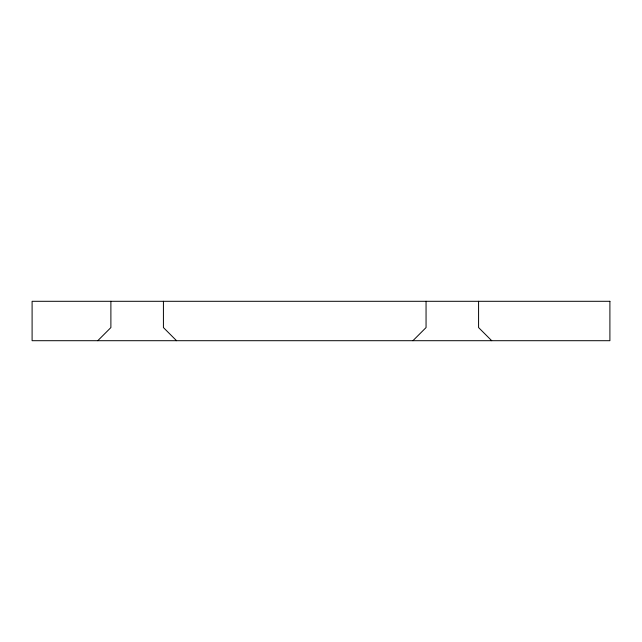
<?xml version="1.0" encoding="UTF-8"?>
<svg xmlns="http://www.w3.org/2000/svg" width="642" height="642" viewBox="0 0 642 642"><rect width="100%" height="100%" fill="white"/><g stroke="black" fill="none" stroke-linecap="round" stroke-linejoin="round"><path stroke-width="0.96" d="M97.761 340.701L110.889 327.564L110.889 301.299M412.926 340.701L426.055 327.564L426.055 301.299M491.716 340.701L478.579 327.564L478.579 301.299M176.55 340.701L163.421 327.564L163.421 301.299M609.9 301.299L32.1 301.299L32.1 340.701L609.9 340.701L609.9 301.299"/></g></svg>
